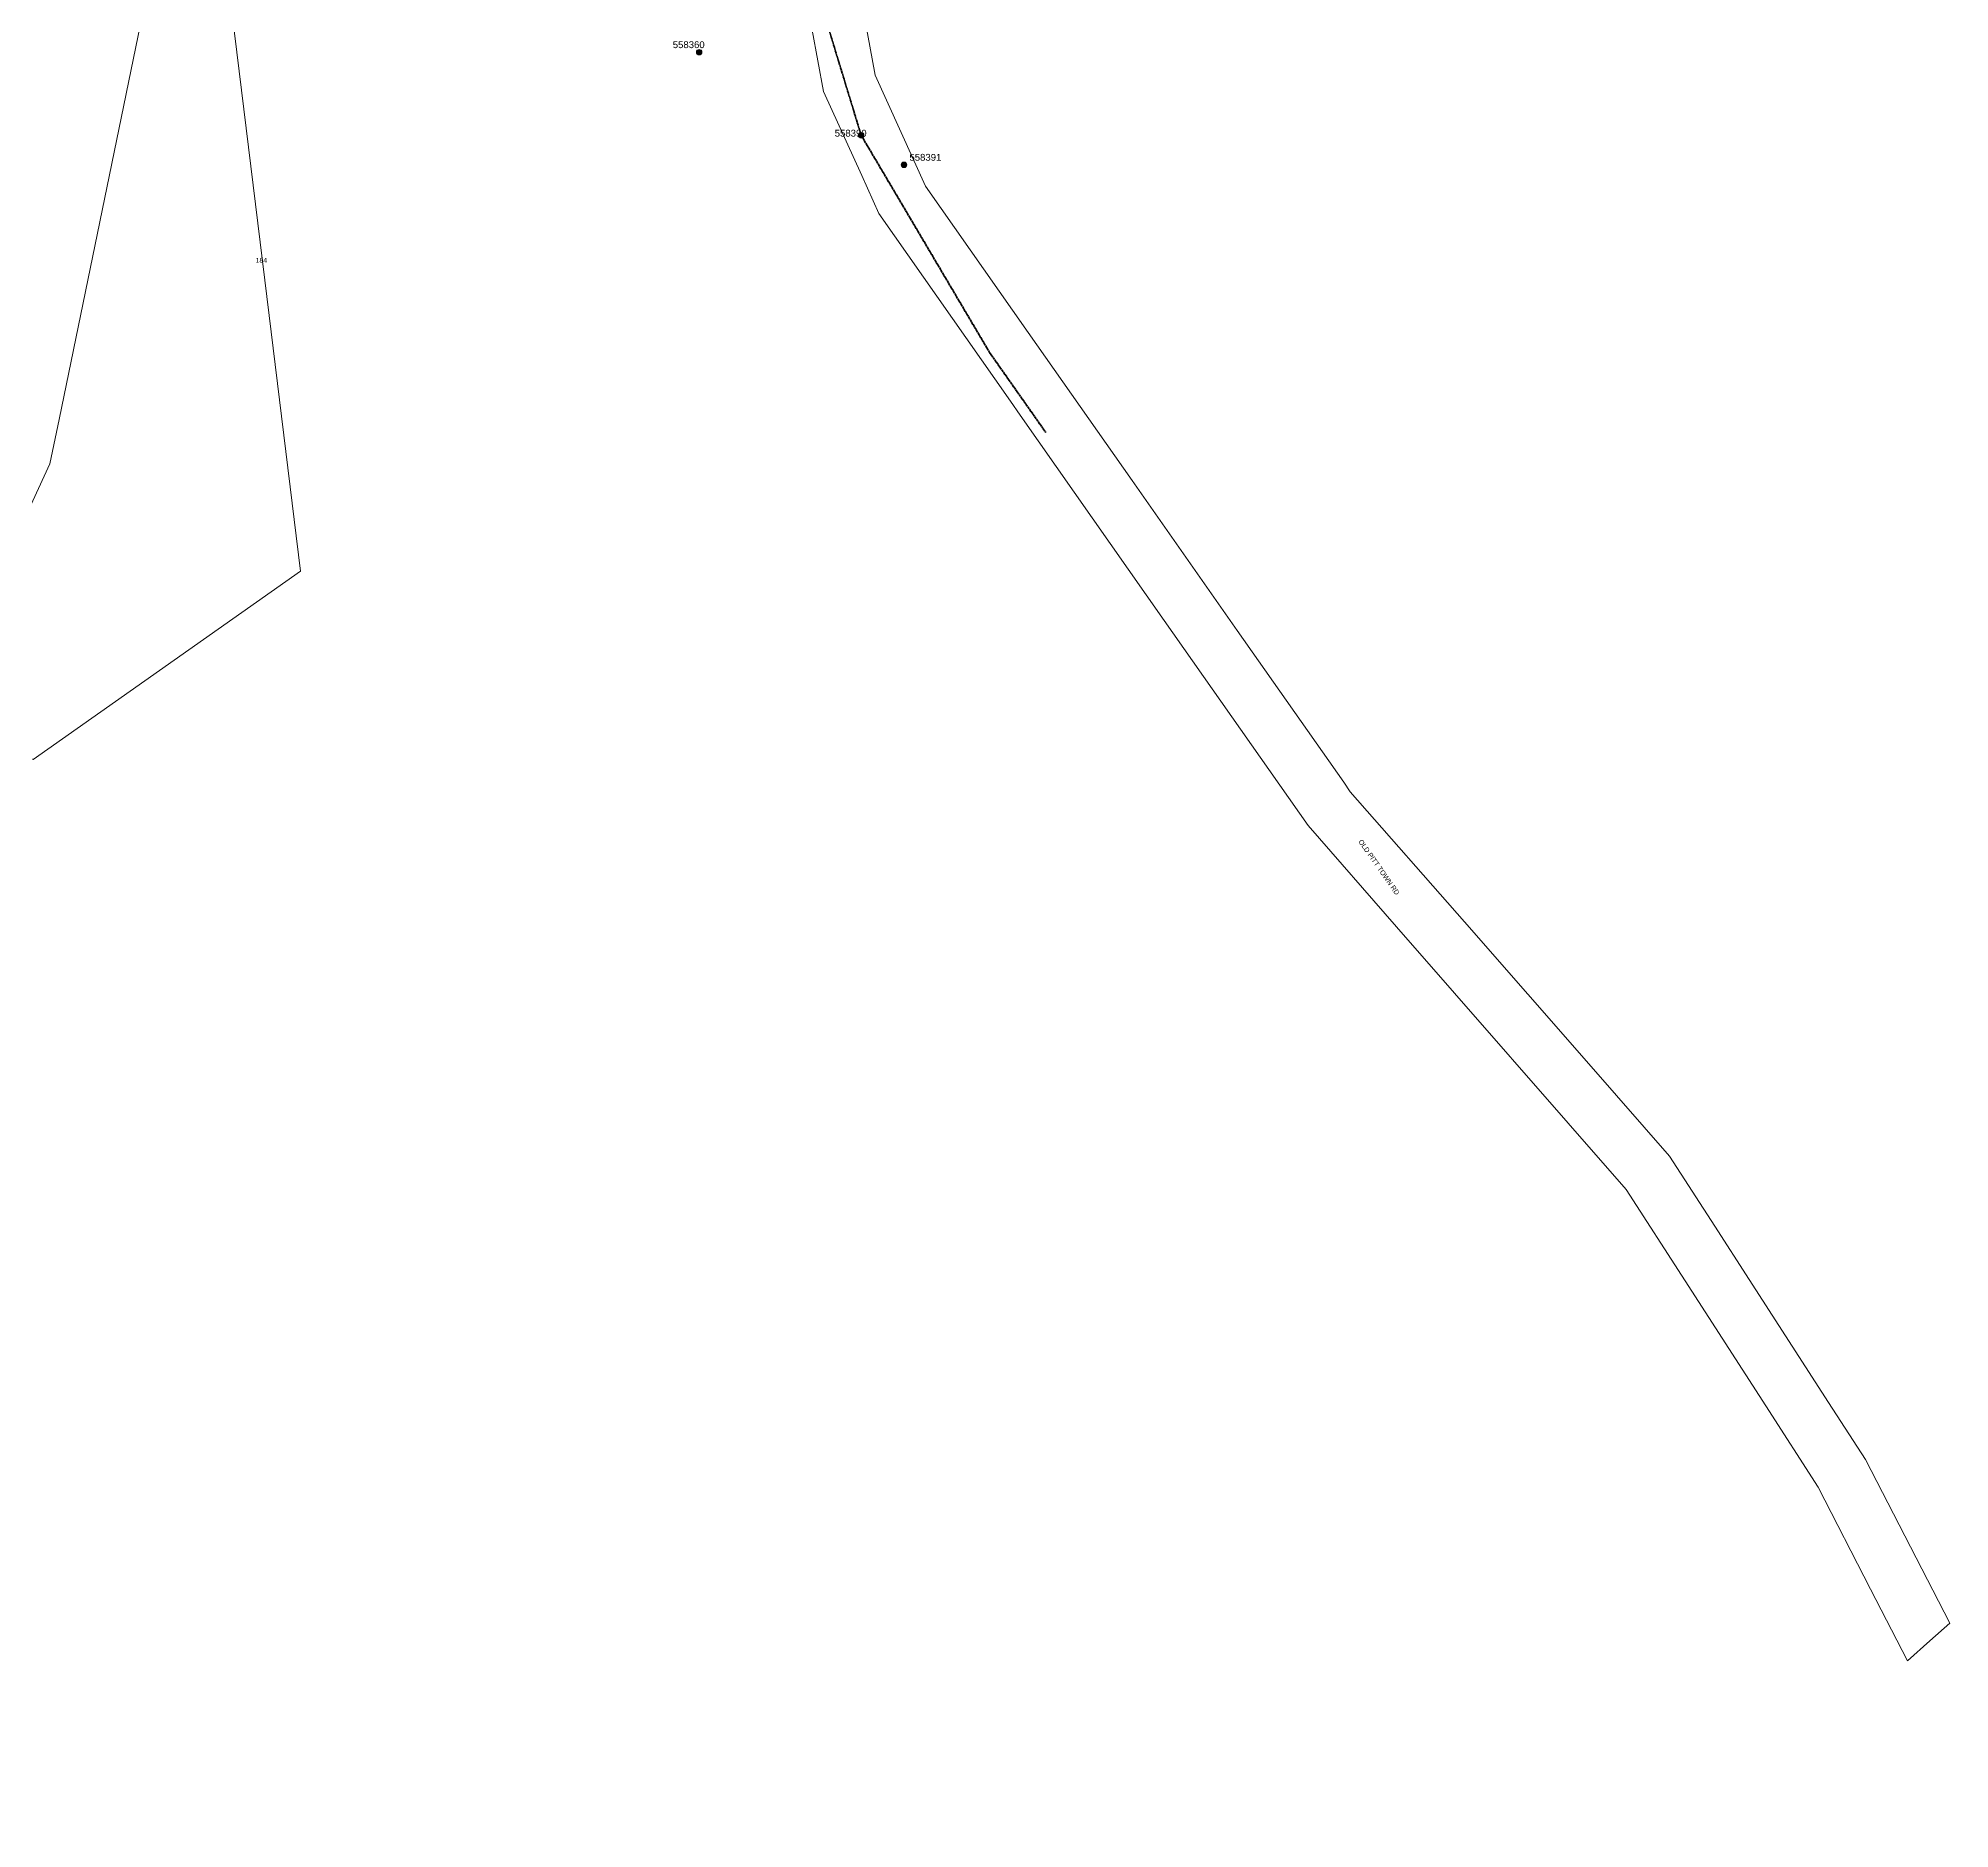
# Model space of a CAD drawing. Header units: metres. Extents: x 0 to 307451, y 0 to 6277344.
# Drawn here: x 305805 to 306503, y 6273977 to 6274630 of the extents above; entities that cross this region are included whole.
import ezdxf
from ezdxf import colors
from ezdxf.entities.mleader import LeaderData, LeaderLine
from ezdxf.enums import TextEntityAlignment as Align
from ezdxf.math import Vec2, Vec3

# ---------------------------------------------------------------- set-up
doc = ezdxf.new("R2010")
doc.units = ezdxf.units.M
doc.linetypes.add('Cable Exist OH', pattern=[1, 1, 0])
doc.layers.get('0').update_dxf_attribs({"color": 6})
for name, color, linetype, lineweight in [('_User Miscellaneous1', 30, 'Continuous', 13), ('_User Miscellaneous2', 31, 'Continuous', 13), ('_User_HV_Exist', 1, 'Continuous', 35), ('Cadastre Developer_SP_NEW', 92, 'Continuous', 15), ('Cadastre Land Parcels_SP_EXT', 118, 'Continuous', 15), ('Cadastre Roads_SP_EXT', 218, 'Continuous', 15)]:
    doc.layers.add(name, color=color, linetype=linetype, lineweight=lineweight)
doc.styles.add('POLE_LABEL', font='arial.ttf', dxfattribs={"height": 2})
doc.styles.get("Standard").update_dxf_attribs({"font": 'arial.ttf'})

# ---------------------------------------------------------------- blocks, each defined once
blk = doc.blocks.new('POLE_EXT')
blk.add_hatch(color=256).paths.add_polyline_path([(-1, 0, 1), (1, 0, 1)])
blk.add_lwpolyline([(-1, 0, 1), (1, 0, 1)], format="xyb", close=True)
at = {"flags": 8}
blk.add_attdef('pNumber', text='', height=2, dxfattribs=at).set_placement((2.5, 2.5), align=Align.MIDDLE_CENTER)
at = {"style": 'POLE_LABEL', "flags": 9}
for tag, p in [('STRUCTURE_PLANT_NUMBER', (1.35, 0.03)), ('STREET_CODE', (1.35, -0.2))]:
    blk.add_attdef(tag, text='', height=0.2, dxfattribs=at).set_placement(p, align=Align.MIDDLE_LEFT)
at = {"flags": 9}
for tag, p in [('OWNED_BY', (1.35, -0.4)), ('SPECIAL_USE', (1.35, -0.8)), ('STATE', (1.35, -1)), ('cLV', (1.35, -1.4)), ('hDepth', (1.35, -1.6)), ('hDia', (1.35, -1.8)), ('cHV', (1.35, -2)), ('cLinedev', (1.35, -3.4)), ('pExisting', (1.35, -3.8)), ('pFooting', (1.35, -4.4)), ('pNew', (1.35, -4.6)), ('pRelocate', (1.35, -5)), ('pRemove', (1.35, -5.2)), ('pReplace', (1.35, -5.4)), ('pStay', (1.35, -5.6)), ('pType', (1.35, -5.8)), ('cspan', (1.35, -6)), ('STREETNAME', (1.35, -6.2)), ('SUBURB', (1.35, -6.4)), ('OPERATED_BY', (1.36, -7.01)), ('PARENT', (1.35, -0.6)), ('USAGE', (1.35, -1.2)), ('LBRACKET', (1.35, -2.2)), ('LExisting', (1.35, -2.4)), ('LANTNUMBER', (1.35, -2.6)), ('LOther', (1.35, -2.8)), ('LRemove', (1.35, -3)), ('LEGEND', (1.35, -3.2)), ('LOCATION', (1.35, -3.6)), ('PFNUMBER', (1.35, -4)), ('NEWPFNUMBER', (1.35, -4.2)), ('NOTES', (1.35, -6.6)), ('MAINTAINED_BY', (1.36, -6.81))]:
    blk.add_attdef(tag, text='', height=0.2, dxfattribs=at).set_placement(p, align=Align.MIDDLE_LEFT)
at = {"flags": 1}
blk.add_attdef('Z', (1.35, -7.33), '', height=0.2, dxfattribs=at)

msp = doc.modelspace()

# ---------------------------------------------------------------- linework, layer by layer
at = {"layer": '_User_HV_Exist', "linetype": 'Cable Exist OH'}
msp.add_lwpolyline([(306081.6213, 6274690.7004), (306090.7948, 6274642.6972), (306105.3542, 6274594.9174), (306152.2269, 6274515.6331), (306172.7541, 6274486.4281)], dxfattribs=at)
at = {"layer": 'Cadastre Developer_SP_NEW', "linetype": 'Continuous'}
for points in [[(305857.017, 6274917.742), (305800.734, 6274936.864), (305691.666, 6274700.374), (305587.8, 6274486.842), (305580.464, 6274471.066), (305617.902, 6274453.849), (305648.337, 6274438.359), (305664.867, 6274430.743), (305714.68, 6274407.72), (305767.117, 6274383.549), (305809.239, 6274474.941), (305812.578, 6274491.192), (305846.64, 6274656.86), (305857.753, 6274710.921), (305857.726, 6274786.11), (305857.721, 6274811.036), (305857.11, 6274811.035), (305857.07, 6274850.669), (305857.017, 6274917.742)], [(305900.693, 6274435.842), (305887.677, 6274542.062), (305873.173, 6274660.064), (306071.271, 6274732.715), (306071.692, 6274739.386), (305846.64, 6274656.86), (305812.578, 6274491.192), (305809.239, 6274474.941), (305767.117, 6274383.549), (305803.089, 6274367.003), (305900.693, 6274435.842)]]:
    msp.add_lwpolyline(points, close=True, dxfattribs=at)
at = {"layer": 'Cadastre Land Parcels_SP_EXT', "linetype": 'Continuous'}
for points in [[(305857.017, 6274917.742), (305800.734, 6274936.864), (305691.666, 6274700.374), (305587.8, 6274486.842), (305580.464, 6274471.066), (305617.902, 6274453.849), (305648.337, 6274438.359), (305664.867, 6274430.743), (305714.68, 6274407.72), (305767.117, 6274383.549), (305809.239, 6274474.941), (305812.578, 6274491.192), (305846.64, 6274656.86), (305857.753, 6274710.921), (305857.726, 6274786.11), (305857.721, 6274811.036), (305857.11, 6274811.035), (305857.07, 6274850.669), (305857.017, 6274917.742)], [(305900.693, 6274435.842), (305887.677, 6274542.062), (305873.173, 6274660.064), (306071.271, 6274732.715), (306071.692, 6274739.386), (305846.64, 6274656.86), (305812.578, 6274491.192), (305809.239, 6274474.941), (305767.117, 6274383.549), (305803.089, 6274367.003), (305900.693, 6274435.842)]]:
    msp.add_lwpolyline(points, close=True, dxfattribs=at)
at = {"layer": 'Cadastre Roads_SP_EXT', "linetype": 'Continuous'}
msp.add_lwpolyline([(306083.359, 6274655.815), (306091.624, 6274610.853), (306105.544, 6274580.282), (306111.87, 6274566.411), (306159.89, 6274497.832), (306163.447, 6274492.726), (306215.979, 6274417.825), (306268.473, 6274342.941), (306300.808, 6274305.96), (306384.643, 6274210.114), (306406.157, 6274176.715), (306435.575, 6274131.047), (306454.72, 6274101.363), (306473.823, 6274064.153), (306487.294, 6274037.987), (306495.47, 6274045.304), (306495.47, 6274045.304), (306502.732, 6274051.804), (306471.957, 6274111.447), (306458.502, 6274132.281), (306429.537, 6274177.187), (306416.995, 6274196.631), (306400.473, 6274222.21), (306371.777, 6274254.973), (306325.579, 6274307.717), (306283.913, 6274355.278), (306281.494, 6274358.725), (306242.645, 6274414.126), (306204.246, 6274468.862), (306166.325, 6274522.919), (306128.902, 6274576.362), (306110.488, 6274616.829), (306090.957, 6274722.673)], dxfattribs=at)

# ---------------------------------------------------------------- block references
at = {"layer": '_User Miscellaneous1'}
ref = msp.add_blockref('POLE_EXT', (306046.23, 6274625.231), dxfattribs=at)
ref.add_attrib('ASSET_NUM', '558360', dxfattribs={"layer": '0', "height": 2.5, "style": 'POLE_LABEL'}).set_placement((306048.23, 6274625.981), align=Align.BOTTOM_RIGHT)
ref = msp.add_blockref('POLE_EXT', (306105.3541, 6274594.9174), dxfattribs=at)
ref.add_attrib('ASSET_NUM', '558390', dxfattribs={"layer": '0', "height": 2.5, "style": 'POLE_LABEL'}).set_placement((306107.3541, 6274595.6674), align=Align.MIDDLE_RIGHT)
ref = msp.add_blockref('POLE_EXT', (306120.98, 6274584.118), dxfattribs=at)
ref.add_attrib('ASSET_NUM', '558391', dxfattribs={"layer": '0', "height": 2.5, "rotation": 359.9686465, "style": 'POLE_LABEL'}).set_placement((306122.98, 6274584.868), align=Align.BOTTOM_LEFT)

# ---------------------------------------------------------------- texts
at = {"layer": 'Cadastre Land Parcels_SP_EXT'}
msp.add_text('184', height=1.8, dxfattribs=at).set_placement((305884.3169, 6274548.3614))
at = {"layer": 'Cadastre Roads_SP_EXT'}
msp.add_text('OLD PITT TOWN RD', height=1.8, rotation=305.029602, dxfattribs=at).set_placement((306286.7555, 6274337.0324))

# ---------------------------------------------------------------- next in the draw order: leaders
at = {"layer": '_User Miscellaneous2'}
ml = msp.add_multileader_mtext('Standard', dxfattribs=at)
ml.set_content('STAGE 2 \\PTO BE CONSTRUCTED UNDER URS18515', color=256)
ml.set_leader_properties()
ml.build(insert=Vec2(0, 0))
ml.multileader.update_dxf_attribs({"leader_type": 2, "has_text_frame": 1, "text_left_attachment_type": 2, "text_right_attachment_type": 2, "dogleg_length": 0.01, "arrow_head_size": 2.5})
ctx = ml.context
ctx.base_point, ctx.char_height, ctx.arrow_head_size, ctx.landing_gap_size, ctx.plane_origin, ctx.plane_x_axis, ctx.plane_y_axis = Vec3(305859.1224, 6275116.2031), 1.8, 2.5, 1, Vec3(305633.6415, 6275131.253), Vec3(0.9080025, -0.41896475), Vec3(0.41896475, 0.9080025)
ctx.left_attachment, ctx.right_attachment, ctx.text_align_type = 2, 2, 1
notes = []
notes.append((ctx, [(0, (0, 0, 0), (0, 0), (1, 0), 1, [])]))
ctx.mtext.insert, ctx.mtext.text_direction, ctx.mtext.rotation, ctx.mtext.width, ctx.mtext.alignment, ctx.mtext.flow_direction = Vec3(305874.0978, 6275113.6566), Vec3(0.9080025, -0.41896475), 5.85088043, 27.498383, 2, 5
ctx.mtext.has_bg_fill, ctx.mtext.bg_color, ctx.mtext.bg_scale_factor, ctx.mtext.bg_transparency, ctx.mtext.use_window_bg_color = 1, -1027028792, 1.5, 0, 1
for ctx, leaders in notes:
    for number, flags, end, landing, length, lines in leaders:
        leader = LeaderData()
        leader.index, (leader.has_last_leader_line, leader.has_dogleg_vector, leader.attachment_direction) = number, flags
        leader.last_leader_point, leader.dogleg_vector, leader.dogleg_length = Vec3(end), Vec3(landing), length
        for number, points, colour, breaks in lines:
            line = LeaderLine()
            line.index, line.vertices, line.color, line.breaks = number, Vec3.list(points), colors.encode_raw_color(colour), breaks
            leader.lines.append(line)
        ctx.leaders.append(leader)

# ---------------------------------------------------------------- next in the draw order: leaders
ml = msp.add_multileader_mtext('Standard', dxfattribs=at)
ml.set_content('STAGE 2 \\PTO BE CONSTRUCTED UNDER URS18515', color=256)
ml.set_leader_properties()
ml.build(insert=Vec2(0, 0))
ml.multileader.update_dxf_attribs({"leader_type": 2, "has_text_frame": 1, "text_left_attachment_type": 2, "text_right_attachment_type": 2, "dogleg_length": 0.01, "arrow_head_size": 2.5})
ctx = ml.context
ctx.base_point, ctx.char_height, ctx.arrow_head_size, ctx.landing_gap_size, ctx.plane_origin, ctx.plane_x_axis, ctx.plane_y_axis = Vec3(305864.3652, 6275127.8027), 1.8, 2.5, 1, Vec3(305577.9623, 6275197.8178), Vec3(0.9080025, -0.41896475), Vec3(0.41896475, 0.9080025)
ctx.left_attachment, ctx.right_attachment, ctx.text_align_type = 2, 2, 1
notes = []
notes.append((ctx, [(0, (0, 0, 0), (0, 0), (1, 0), 1, [])]))
ctx.mtext.insert, ctx.mtext.text_direction, ctx.mtext.rotation, ctx.mtext.width, ctx.mtext.alignment, ctx.mtext.flow_direction = Vec3(305879.3405, 6275125.2563), Vec3(0.9080025, -0.41896475), 5.85088043, 27.498383, 2, 5
ctx.mtext.has_bg_fill, ctx.mtext.bg_color, ctx.mtext.bg_scale_factor, ctx.mtext.bg_transparency, ctx.mtext.use_window_bg_color = 1, -1027028792, 1.5, 0, 1
for ctx, leaders in notes:
    for number, flags, end, landing, length, lines in leaders:
        leader = LeaderData()
        leader.index, (leader.has_last_leader_line, leader.has_dogleg_vector, leader.attachment_direction) = number, flags
        leader.last_leader_point, leader.dogleg_vector, leader.dogleg_length = Vec3(end), Vec3(landing), length
        for number, points, colour, breaks in lines:
            line = LeaderLine()
            line.index, line.vertices, line.color, line.breaks = number, Vec3.list(points), colors.encode_raw_color(colour), breaks
            leader.lines.append(line)
        ctx.leaders.append(leader)

doc.saveas('drawing.dxf')
